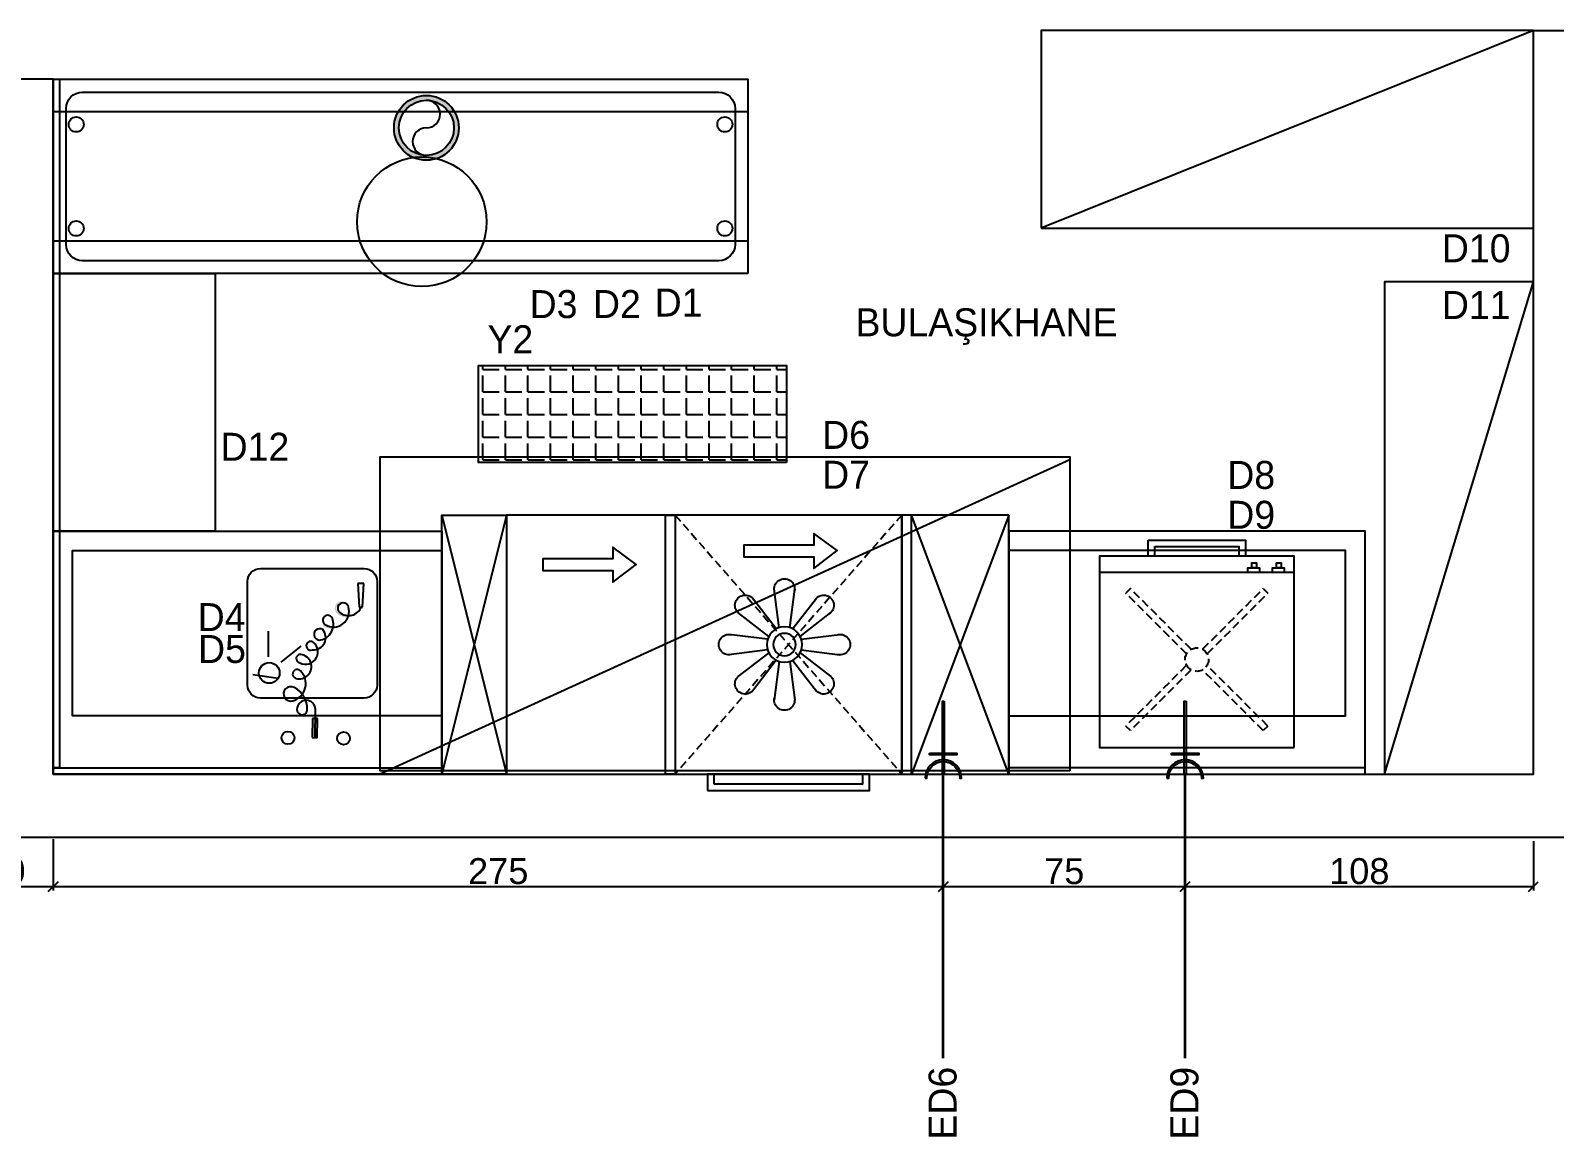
# Model space of a CAD drawing. Header units: millimetres. Extents: x 63882 to 85892, y -58394 to -53173.
# Drawn here: x 69930.7 to 70401.2, y -55481.4 to -55139.9 of the extents above; entities that cross this region are included whole.
import ezdxf
from ezdxf.enums import TextEntityAlignment as Align

# ---------------------------------------------------------------- set-up
doc = ezdxf.new("R2010")
doc.units = ezdxf.units.MM
doc.header["$LTSCALE"] = 5
doc.linetypes.add('DASHED', pattern=[0.75, 0.5, -0.25])
doc.layers.add('ELEKTRİK', color=10, linetype='Continuous')
doc.layers.add('S2000-002 Çizgi', color=7, linetype='Continuous')
doc.layers.add('ELK', color=1, linetype='Continuous', lineweight=35)
doc.styles.get("Standard").update_dxf_attribs({"font": 'arial.ttf'})
doc.styles.add('TAKSİM', font='GOTHIC.TTF', dxfattribs={"height": 20})
doc.dimstyles.new('OLCU50', dxfattribs={"dimtxt": 8, "dimasz": 3, "dimexe": 1.25, "dimexo": 0.625, "dimtad": 1, "dimdec": 0, "dimtxsty": 'Standard', "dimblk": 'OBLIQUE', "dimcen": 2.5, "dimclrd": 256, "dimclre": 251, "dimclrt": 25, "dimadec": 0, "dimazin": 0, "dimtfac": 1, "dimtdec": 0, "dimtmove": 0, "dimatfit": 3, "dimldrblk": 'OBLIQUE', "dimfxl": 1, "dimarcsym": 0})

# ---------------------------------------------------------------- blocks, each defined once
blk = doc.blocks.new('A$C498D45C4')
at = {"layer": 'S2000-002 Çizgi'}
for p, q in [((-5.728215910494328e-07, 84.99999778168421), (29.99999942717841, 4.999997781684215)), ((-5.728215910494328e-07, 4.999997781684215), (29.99999942717841, 84.99999778168421)), ((32.99999942717841, 4.999997781684215), (32.99999942717841, 84.99999778168421)), ((174.9999994271784, 84.99999778168421), (154.9999994271784, 4.999997781684215)), ((154.9999994271784, 84.99999778168421), (174.9999994271784, 4.999997781684215)), ((67.57454163882358, 50.20883247453457), (66.06888875280856, 62.12446692509548)), ((70.89091249940975, 50.20883247453457), (72.39656538542476, 62.1244669250882)), ((66.72203889794764, 49.85571427730611), (59.36107034163433, 59.34599756525131)), ((71.74341524028569, 49.85571427729883), (79.104383796599, 59.34599756524403)), ((64.37701057350205, 47.51068595285324), (54.88672728555684, 54.87165450916655)), ((74.08844356473128, 47.51068595285324), (83.57872685267648, 54.87165450915927)), ((64.0238923762663, 46.6581832119773), (52.1082579257054, 48.16383609799959)), ((74.44156176196702, 46.6581832119773), (86.35719621252792, 48.16383609798504)), ((64.0238923762663, 43.34181235139113), (52.1082579257054, 41.83615946537611)), ((64.37701057350205, 42.48930961051519), (54.88672728555684, 35.12834105420188)), ((74.08844356473128, 42.48930961051519), (83.57872685267648, 35.12834105419461)), ((74.44156176196702, 43.34181235138385), (86.35719621252792, 41.83615946536884)), ((66.72203889794764, 40.14428128606232), (59.36107034163433, 30.65399799811712)), ((67.57454163882358, 39.79116308883385), (66.06888875280856, 27.87552863827295)), ((70.89091249940975, 39.79116308883385), (72.39656538542476, 27.87552863827295)), ((71.74341524028569, 40.14428128606232), (79.104383796599, 30.65399799811712))]:
    blk.add_line(p, q, dxfattribs=at)
at = {"layer": 'S2000-002 Çizgi', "linetype": 'DASHED'}
for p, q in [((32.99999942717841, 84.99999778168421), (102.9999994271784, 4.999997781684215)), ((102.9999994271784, 84.99999778168421), (32.99999942717841, 4.999997781684215))]:
    blk.add_line(p, q, dxfattribs=at)
at = {"layer": 'S2000-002 Çizgi'}
for points in [[(-5.728215910494328e-07, 84.99999778168421), (154.9999994271784, 84.99999778168421), (154.9999994271784, 4.999997781684215), (-5.728215910494328e-07, 4.999997781684215)], [(29.99999942717841, 84.99999778168421), (32.99999942717841, 84.99999778168421), (32.99999942717841, 4.999997781684215), (29.99999942717841, 4.999997781684215)], [(32.99999942717841, 84.99999778168421), (102.9999994271784, 84.99999778168421), (102.9999994271784, 4.999997781684215), (32.99999942717841, 4.999997781684215)], [(105.9999994271784, 84.99999778168421), (102.9999994271784, 84.99999778168421), (102.9999994271784, 4.999997781684215), (105.9999994271784, 4.999997781684215)], [(154.9999994271784, 4.999997781684215), (174.9999994271784, 4.999997781684215), (174.9999994271784, 84.99999778168421), (154.9999994271784, 84.99999778168421)], [(81.72593170696928, 75.73697861121764), (81.72593170696928, 75.73697861121764), (81.72593170696928, 72.13697861121182), (60.12593170696346, 72.13697861121182), (60.12593170696346, 68.53697861121327), (52.92593170696637, 74.06301937085664), (60.12593170696346, 79.3369786112089), (60.12593170696346, 75.73697861121036)], [(143.805091726259, 71.43329191198427), (143.805091726259, 71.43329191198427), (143.805091726259, 67.83329191198573), (122.2050917262677, 67.83329191197845), (122.2050917262677, 64.2332919119799), (115.0050917262706, 69.75933267162327), (122.2050917262677, 75.03329191198281), (122.2050917262677, 71.43329191198427)], [(92.99999942717841, -2.218315785285085e-06), (42.99999942717841, -2.218315785285085e-06), (42.99999942717841, 4.999997781684215), (92.99999942717841, 4.999997781684215)], [(90.99999942717841, 1.999997781684215), (44.99999942717841, 1.999997781684215), (44.99999942717841, 4.999997781684215), (90.99999942717841, 4.999997781684215)]]:
    blk.add_lwpolyline(points, close=True, dxfattribs=at)
for radius in [5.466400806626552, 3.466400806626552]:
    blk.add_circle((69.23272706911666, 44.99999778168421), radius, dxfattribs=at)
for centre, start, end in [((69.23272706911666, 62.12446692509548), 348.3193921828116, 191.6806078171885), ((57.12389881358831, 57.10882603720529), 33.31939218279513, 236.6806078172048), ((81.34155532464501, 57.10882603720529), 303.3193921830241, 146.6806078172049), ((52.1082579257054, 44.99999778168421), 78.31939218321976, 281.6806078176812), ((86.35719621252792, 44.99999778168421), 258.3193921832197, 101.6806078176811), ((57.12389881358831, 32.89116952616314), 123.3193921830241, 326.6806078172049), ((81.34155532464501, 32.89116952615586), 213.3193921827951, 56.68060781720488), ((69.23272706911666, 27.87552863827295), 168.3193921828115, 11.68060781718849)]:
    blk.add_arc(centre, 3.163838316309011, start, end, dxfattribs=at)
blk = doc.blocks.new('A$C521B02A0')
at = {"layer": 'S2000-002 Çizgi'}
blk.add_line((6.645013539604406, 9.999989333815392), (10.64030204325354, 9.999989333815392), dxfattribs=at)
for points in [[(1.35396039695e-05, 63.99998933381539), (1.35396039695e-05, 9.999989333815392), (60.00001353960397, 9.999989333815392), (60.00001353960397, 63.99998933381539)], [(1.35396039695e-05, 63.99998933381539), (1.35396039695e-05, 4.999989333815392), (60.00001353960397, 4.999989333815392), (60.00001353960397, 63.99998933381539)], [(3.000013539603969, 9.999989333815392), (6.645013539604406, 9.999989333815392), (6.645013539604406, 8.541989333816673), (3.000013539603969, 8.541989333816673)], [(10.64030204325354, 9.999989333815392), (14.28530204325397, 9.999989333815392), (14.28530204325397, 8.541989333816673), (10.64030204325354, 8.541989333816673)], [(3.967120478631842, 8.541989333816673), (5.425120478632379, 8.541989333816673), (5.425120478632379, 7.083989333817952), (3.967120478631842, 7.083989333817952)], [(11.60740898228141, 8.541989333816673), (13.06540898228195, 8.541989333816673), (13.06540898228195, 7.083989333817952), (11.60740898228141, 7.083989333817952)], [(45.00001353960397, -1.06661846075e-05), (15.00001353960397, -1.06661846075e-05), (15.00001353960397, 4.999989333815392), (45.00001353960397, 4.999989333815392)], [(43.00001353960396, 1.999989333815392), (17.00001353960397, 1.999989333815392), (17.00001353960397, 4.999989333815392), (43.00001353960396, 4.999989333815392)]]:
    blk.add_lwpolyline(points, close=True, dxfattribs=at)
at = {"layer": 'S2000-002 Çizgi', "linetype": 'DASHED'}
for points in [[(8.079703322820933, 57.4220262656927), (9.493916885194265, 58.83623982806603)], [(8.079703322820933, 57.4220262656927), (26.82745726976191, 38.67427231875264)], [(9.493916885194265, 58.83623982806603), (28.24167083213524, 40.08848588112414)], [(31.85775396266036, 40.18788359671272), (50.50611019401367, 58.83623982806603)], [(33.27196752503279, 38.77367003433938), (51.92032375638699, 57.4220262656927)], [(50.50611019401367, 58.83623982806603), (51.92032375638699, 57.4220262656927)], [(26.72805955417425, 35.05818918822661), (8.079703322820933, 16.40983295687329)], [(28.14227311654759, 33.64397562585327), (9.493916885194265, 14.99561939449995)], [(31.7583562470727, 33.74337334144184), (50.50611019401367, 14.99561939449995)], [(33.17256980944512, 35.15758690381517), (51.92032375638699, 16.40983295687329)], [(9.493916885194265, 14.99561939449995), (8.079703322820933, 16.40983295687329)], [(50.50611019401367, 14.99561939449995), (51.92032375638699, 16.40983295687329)]]:
    blk.add_lwpolyline(points, dxfattribs=at)
blk.add_circle((30.00001353960397, 36.91592961128299), 3.627241701654384, dxfattribs=at)
blk = doc.blocks.new('A$C601334F7')
at = {"layer": 'S2000-002 Çizgi'}
h = blk.add_hatch(color=256, dxfattribs=at)
edge = h.paths.add_edge_path()
edge.add_arc((115.2254968681664, 61.50167819304625), 10, 0, 360)
edge = h.paths.add_edge_path(flags=16)
edge.add_arc((115.2254968681664, 61.50167819304625), 8.5, 0, 360)
for centre, radius in [((7.131618636485655, 62.55059360081214), 2.319942229078151), ((207.3775544173259, 62.55059360082669), 2.319942229078151), ((113.8134055509436, 32.51412679693021), 20), ((7.131618636485655, 30.45276278528036), 2.319942229078151), ((207.3775544173259, 30.45276278528036), 2.319942229078151)]:
    blk.add_circle(centre, radius)
for points in [[(214.5091810537997, 16.50167819304625), (-7.99997360445559e-06, 16.50167819304625), (-7.99997360445559e-06, 76.50167819304625), (214.5091810537997, 76.50167819304625)], [(214.5091810537997, 26.50167819304625), (-7.99997360445559e-06, 26.50167819304625), (-7.99997360445559e-06, 66.50167819304625), (214.5091810537997, 66.50167819304625)]]:
    blk.add_lwpolyline(points, close=True, dxfattribs=at)
blk.add_lwpolyline([(205.5091810537997, 20.50167819304625), (8.999992000026396, 20.50167819304625, -0.4142135623730951), (3.999992000026396, 25.50167819304625), (3.999992000026396, 67.50167819304625, -0.4142135623730951), (8.999992000026396, 72.50167819304625), (205.5091810537997, 72.50167819304625, -0.4142135623730951), (210.5091810537997, 67.50167819304625), (210.5091810537997, 25.50167819304625, -0.4142135623730951)], format="xyb", close=True, dxfattribs=at)
for radius in [10, 8.5]:
    blk.add_circle((115.2254968681664, 61.50167819304625), radius, dxfattribs=at)
for centre, start, end in [((115.2254968681664, 65.75167819304625), 270, 90), ((115.2254968681664, 57.25167819304625), 90, 270)]:
    blk.add_arc(centre, 4.25, start, end, dxfattribs=at)
at = {"style": 'TAKSİM'}
for s, p in [('D3', (154.4835601775121, 2.774406559146883)), ('D2', (174.0321230163972, 2.805721004937368)), ('D1', (193.0788083360385, 3.255712873673474))]:
    blk.add_text(s, height=8.64, dxfattribs=at).set_placement(p, align=Align.CENTER)
blk = doc.blocks.new('A$C7BE05278')
at = {"layer": 'S2000-002 Çizgi'}
h = blk.add_hatch(color=256, dxfattribs=at)
h.paths.add_polyline_path([(4.65492532542612, 9.898020504060694, -0.0254540388138724), (4.812879836260435, 10.41693911079756, 0.2780631643644909), (0.7747914160390792, 7.51797879763626), (1.234198395288331, 7.32063334565737, -0.265674594482287)])
h.paths.add_polyline_path([(5.353358682546058, 10.42993756238593, 0.0280936702696383), (4.812879836260435, 10.41693911079756, 0.0254540388138724), (4.65492532542612, 9.898020504060694, -0.0306092462859367), (5.181602026086694, 9.932388311858176, -0.0272591832210282)])
h.paths.add_polyline_path([(5.353358682546058, 10.42993756238593, 0.0272591832210282), (5.181602026086694, 9.932388311858176, -0.171750561192016), (7.899726513819588, 8.982432861739197), (7.899729735640903, 8.982430275491424), (7.899729401836339, 8.982430543446297, -1.347304958902413), (5.221877083569778, 7.148029008417778, -0.1472281063571507), (5.181602026086694, 9.932388311858176, 0.0306092462859367), (4.65492532542612, 9.898020504060694, 0.1387307607989161), (4.745227610351321, 6.997014837954793, 1.34730583943699), (8.212723477333382, 9.372346827678484, 0.1624762197968141)])
h.paths.add_polyline_path([(12.45762094412384, 12.65917178367999), (12.7298647963762, 13.07855619553947, 0.4831156493620084), (4.812879836260435, 10.41693911079756, -0.0280936702696383), (5.353358682546058, 10.42993756238593, -0.4706805542903976)])
for p, q in [((14.40235150171065, 47.58086184750027), (14.34350851271938, 41.66608065156107)), ((14.40235150171065, 47.58086184750027), (14.34350851271938, 41.66608065156107)), ((15.95783050593491, 47.56538722030972), (14.40235150171065, 47.58086184750027)), ((15.95783050593491, 47.56538722030972), (14.40235150171065, 47.58086184750027)), ((15.05397453925979, 47.56342329952031), (14.96802282848966, 38.92372685754617)), ((15.89898751694363, 41.65060602437051), (15.95783050593491, 47.56538722030972)), ((15.89898751694363, 41.65060602437051), (15.95783050593491, 47.56538722030972)), ((14.34350851271938, 41.66608065156107), (15.89898751694363, 41.65060602437051)), ((14.34350851271938, 41.66608065156107), (15.89898751694363, 41.65060602437051)), ((0.471635994242206, 7.325071192618452), (9.4769175121e-06, 0.0185255322094236)), ((0.471635994242206, 7.325071192618452), (9.4769175121e-06, 0.0185255322094236)), ((1.535373552274904, 7.314488637601698), (0.471635994242206, 7.325071192618452)), ((1.535373552274904, 7.314488637601698), (0.471635994242206, 7.325071192618452)), ((1.861543294268813, 6.1296668719e-06), (1.535373552274904, 7.314488637601698)), ((1.861543294268813, 6.1296668719e-06), (1.535373552274904, 7.314488637601698)), ((9.4769175121e-06, 0.0185255322094236), (1.861543294268813, 6.1296668719e-06))]:
    blk.add_line(p, q, dxfattribs=at)
for centre in [(6.314589084258841, 47.78329982142714), (23.46730341442798, 47.61265665694464)]:
    blk.add_circle(centre, 1.993874977281848, dxfattribs=at)
for centre, radius, start, end in [((17.82680986622336, 38.89528631703979), 2.858928504083036, 179.4300137922993, 359.4300137922993), ((25.12949267821341, 38.82263583850546), 7.635478373126423, 179.4300137922993, 242.0345847360836), ((19.08999451502632, 38.88271956978042), 1.595681346909055, 359.4300137922993, 179.4300137922993), ((23.49082631873057, 30.87532891503679), 5.527892281424153, 105.7663214360119, 225.7833022096344), ((22.59485810685442, 34.04873204564956), 2.230431672701925, 242.0345847360836, 105.7663214360119), ((20.00265972198554, 25.62346279921712), 3.799618576710263, 74.94982581877468, 261.676276722932), ((20.62206227895422, 27.92703372511642), 1.414225833737619, 225.7833022096251, 74.94982581877468), ((18.06809985253994, 21.07761661258246), 3.832238507482824, 52.40891607280108, 229.1111938374276), ((19.63543381116801, 23.1134965293395), 1.262930668137685, 261.676276722919, 52.40891607280108), ((15.58606062344461, 16.67745475712672), 3.769138441851062, 86.01564200185838, 220.6772142536101), ((16.4536987744907, 19.21316511866189), 1.36597205513279, 229.1111938374374, 116.3243312398787), ((14.42075435163315, 12.55902078819417), 4.976371051418456, 103.1198648412354, 200.7742766455444), ((13.69040291559258, 15.69259721900789), 1.758807614922346, 236.8087816260012, 103.1198648412354), ((4.787944316811717, 5.590785390297241), 4.314801899373919, 51.24500499218345, 156.7533020701397), ((9.416469617796793, 8.58028023542829), 4.830957637394316, 57.01033789900134, 197.5794707896074), ((11.20815072166442, 11.34031731163077), 1.540376254117541, 200.7742766455201, 57.01033789900134), ((6.427540017452201, 7.633314489045005), 1.695603705118359, 197.5794707896074, 51.24500499219361)]:
    blk.add_arc(centre, radius, start, end, dxfattribs=at)
blk.add_solid([(15.89898751694363, 41.65060602437051), (14.34350851271938, 41.66608065156107), (15.95783050593491, 47.56538722030972), (14.40235150171065, 47.58086184750027)], dxfattribs=at)
blk = doc.blocks.new('A$C50025146')
at = {"layer": 'ELEKTRİK'}
for points in [[(16.0258407970905, 9.846670621633166), (16.5885051934838, 9.846670621633166), (16.5885051934838, 1.406704675742731), (16.0258407970905, 1.406704675742731)], [(6.940050297998823e-05, 5.345355450490388), (6.940050297998823e-05, 5.908019846885509), (22.50664525620232, 5.908019846885509), (22.50664525620232, 5.345355450490388)]]:
    blk.add_hatch(color=256, dxfattribs=at).paths.add_polyline_path(points)
h = blk.add_hatch(color=256, dxfattribs=at)
edge = h.paths.add_edge_path()
edge.add_line((23.70435837441619, 11.25333161261187), (23.70435837441619, 10.69066721622039))
edge.add_ellipse((23.70435837441619, 5.626687648689767), major_axis=(3.580774291992597, -3.580774291992606), ratio=0.9999999999999413, start_angle=134.9999999999983, end_angle=314.9999999999983)
edge.add_line((23.70435837441619, 0.5627080811555061), (23.70435837441619, 4.368476402305532e-05))
edge.add_ellipse((23.70435837441619, 5.626687648689767), major_axis=(3.978638102213783, 3.978638102213774), ratio=0.9999999999999128, start_angle=45.0000000000025, end_angle=225.0000000000025, ccw=False)
for points, elevation in [([(16.0258407970905, 1.406704675742731), (16.0258407970905, 9.846670621633166), (16.5885051934838, 9.846670621633166), (16.5885051934838, 1.406704675742731)], 4.791194770819646e-08), ([(6.940050297998823e-05, 5.908019846885509), (22.50664525620232, 5.908019846885509), (22.50664525620232, 5.345355450490388), (6.940050297998823e-05, 5.345355450490388)], 4.794507297291503e-08)]:
    blk.add_lwpolyline(points, close=True, dxfattribs=dict(at, elevation=elevation))
at = {"layer": 'ELEKTRİK', "elevation": 4.798666618537076e-08}
blk.add_lwpolyline([(23.70435837441437, 4.368476402305532e-05), (23.70435837441619, 0.5627080811555061, -0.9999999999999944), (23.70435837441619, 10.69066721622039), (23.70435837441619, 11.25333161261187, 0.9999999999999944)], format="xyb", close=True, dxfattribs=at)
blk = doc.blocks.new('_Oblique')
at = {"color": 0, "linetype": 'ByBlock', "lineweight": -2}
blk.add_line((-0.5, -0.5), (0.5, 0.5), dxfattribs=at)
blk = doc.blocks.new('*D109')
at = {"color": 251, "lineweight": -2, "ltscale": 5, "transparency": 16777216}
for p, q in [((69908.19010668408, -55389.57484068835), (69908.19010668408, -55405.44866032058)), ((69937.69010668408, -55389.57484068835), (69937.69010668408, -55405.44866032058))]:
    blk.add_line(p, q, dxfattribs=at)
at = {"lineweight": -2, "ltscale": 5, "transparency": 16777216}
blk.add_line((69908.19010668408, -55404.19866032058), (69937.69010668408, -55404.19866032058), dxfattribs=at)
at = {"layer": 'Defpoints', "color": 0, "ltscale": 5, "transparency": 16777216}
for p in [(69908.19010668408, -55388.94984068835), (69937.69010668408, -55388.94984068835), (69937.69010668408, -55404.19866032058)]:
    blk.add_point(p, dxfattribs=at)
at = {"lineweight": -2, "ltscale": 5, "transparency": 16777216, "xscale": 3, "yscale": 3, "zscale": 3, "rotation": 180}
blk.add_blockref('_Oblique', (69908.19010668408, -55404.19866032058), dxfattribs=at)
at = {"lineweight": -2, "ltscale": 5, "transparency": 16777216, "xscale": 3, "yscale": 3, "zscale": 3}
blk.add_blockref('_Oblique', (69937.69010668408, -55404.19866032058), dxfattribs=at)
at = {"color": 25, "ltscale": 5, "transparency": 16777216, "insert": (69922.94010668408, -55399.48634790585), "char_height": 8, "attachment_point": 5}
blk.add_mtext('30', dxfattribs=at)
blk = doc.blocks.new('*D110')
at = {"color": 251, "lineweight": -2, "ltscale": 5, "transparency": 16777216}
for p, q in [((69937.69010668408, -55389.57484068835), (69937.69010668408, -55405.44866032058)), ((70212.49529947012, -55389.57484068835), (70212.49529947012, -55405.44866032058))]:
    blk.add_line(p, q, dxfattribs=at)
at = {"lineweight": -2, "ltscale": 5, "transparency": 16777216}
blk.add_line((69937.69010668408, -55404.19866032058), (70212.49529947012, -55404.19866032058), dxfattribs=at)
at = {"layer": 'Defpoints', "color": 0, "ltscale": 5, "transparency": 16777216}
for p in [(69937.69010668408, -55388.94984068835), (70212.49529947012, -55388.94984068835), (70212.49529947012, -55404.19866032058)]:
    blk.add_point(p, dxfattribs=at)
at = {"lineweight": -2, "ltscale": 5, "transparency": 16777216, "xscale": 3, "yscale": 3, "zscale": 3, "rotation": 180}
blk.add_blockref('_Oblique', (69937.69010668408, -55404.19866032058), dxfattribs=at)
at = {"lineweight": -2, "ltscale": 5, "transparency": 16777216, "xscale": 3, "yscale": 3, "zscale": 3}
blk.add_blockref('_Oblique', (70212.49529947012, -55404.19866032058), dxfattribs=at)
at = {"color": 25, "ltscale": 5, "transparency": 16777216, "insert": (70075.0927030771, -55399.48907641881), "char_height": 8, "attachment_point": 5}
blk.add_mtext('275', dxfattribs=at)
blk = doc.blocks.new('*D111')
at = {"color": 251, "lineweight": -2, "ltscale": 5, "transparency": 16777216}
for p, q in [((70212.49529947012, -55389.57484068835), (70212.49529947012, -55405.44866032058)), ((70287.14630306017, -55389.57484068835), (70287.14630306017, -55405.44866032058))]:
    blk.add_line(p, q, dxfattribs=at)
at = {"lineweight": -2, "ltscale": 5, "transparency": 16777216}
blk.add_line((70212.49529947012, -55404.19866032058), (70287.14630306017, -55404.19866032058), dxfattribs=at)
at = {"layer": 'Defpoints', "color": 0, "ltscale": 5, "transparency": 16777216}
for p in [(70212.49529947012, -55388.94984068835), (70287.14630306017, -55388.94984068835), (70287.14630306017, -55404.19866032058)]:
    blk.add_point(p, dxfattribs=at)
at = {"lineweight": -2, "ltscale": 5, "transparency": 16777216, "xscale": 3, "yscale": 3, "zscale": 3, "rotation": 180}
blk.add_blockref('_Oblique', (70212.49529947012, -55404.19866032058), dxfattribs=at)
at = {"lineweight": -2, "ltscale": 5, "transparency": 16777216, "xscale": 3, "yscale": 3, "zscale": 3}
blk.add_blockref('_Oblique', (70287.14630306017, -55404.19866032058), dxfattribs=at)
at = {"color": 25, "ltscale": 5, "transparency": 16777216, "insert": (70249.82080126514, -55399.50544749657), "char_height": 8, "attachment_point": 5}
blk.add_mtext('75', dxfattribs=at)
blk = doc.blocks.new('*D112')
at = {"color": 251, "lineweight": -2, "ltscale": 5, "transparency": 16777216}
for p, q in [((70287.14630306017, -55389.57484068835), (70287.14630306017, -55405.44866032058)), ((70394.69010668408, -55390.19984068835), (70394.69010668408, -55405.44866032058))]:
    blk.add_line(p, q, dxfattribs=at)
at = {"lineweight": -2, "ltscale": 5, "transparency": 16777216}
blk.add_line((70287.14630306017, -55404.19866032058), (70394.69010668408, -55404.19866032058), dxfattribs=at)
at = {"layer": 'Defpoints', "color": 0, "ltscale": 5, "transparency": 16777216}
for p in [(70287.14630306017, -55388.94984068835), (70394.69010668408, -55389.57484068835), (70394.69010668408, -55404.19866032058)]:
    blk.add_point(p, dxfattribs=at)
at = {"lineweight": -2, "ltscale": 5, "transparency": 16777216, "xscale": 3, "yscale": 3, "zscale": 3, "rotation": 180}
blk.add_blockref('_Oblique', (70287.14630306017, -55404.19866032058), dxfattribs=at)
at = {"lineweight": -2, "ltscale": 5, "transparency": 16777216, "xscale": 3, "yscale": 3, "zscale": 3}
blk.add_blockref('_Oblique', (70394.69010668408, -55404.19866032058), dxfattribs=at)
at = {"color": 25, "ltscale": 5, "transparency": 16777216, "insert": (70340.91820487213, -55399.48907641881), "char_height": 8, "attachment_point": 5}
blk.add_mtext('108', dxfattribs=at)

msp = doc.modelspace()

# ---------------------------------------------------------------- hatches: boundary and pattern name
h = msp.add_hatch()
h.set_pattern_fill('ANGLE', color=256)
h.set_pattern_definition([(0, (5340.31322275204, -4121.343857024374), (0, 6.985), [5.08, -1.905]), (90, (5340.31322275204, -4121.343857024374), (-6.985, 4.277078946022131e-16), [5.08, -1.905])])
h.paths.add_polyline_path([(70164.04613972953, -55273.32532555429), (70164.04613972953, -55243.32532555429), (70069.04613972953, -55243.32532555429), (70069.04613972953, -55273.32532555429)])

# ---------------------------------------------------------------- linework, layer by layer
for p, q in [((70394.69010668408, -55139.94588501011), (70242.69010668408, -55200.94588501011)), ((70394.69010668408, -55369.51234068835), (70394.69010668408, -55139.94588501011)), ((70394.69010668408, -55139.94588501011), (70407.69010668408, -55139.94588501011)), ((69937.69010668408, -55155.00315163458), (69925.19010668408, -55155.00315163458)), ((69937.69010668408, -55155.00315163458), (69937.69010668408, -55369.51234068835)), ((70251.60534205458, -55272.51234068835), (70038.69023547128, -55369.51234068835)), ((69937.69010668408, -55369.51234068835), (70394.69010668408, -55369.51234068835)), ((68949.75538010242, -55388.94984068835), (70407.69010668408, -55388.94984068835))]:
    msp.add_line(p, q)
at = {"ltscale": 5}
for p, q in [((69937.6900986841, -55215.00315163458), (69977.6900986841, -55215.00315163458)), ((69937.69010668408, -55215.00315163458), (69987.69010668408, -55215.00315163458)), ((69987.69009375242, -55215.00315435466), (69987.69009375242, -55294.51234521523)), ((70348.69010668408, -55369.51234068835), (70394.69010668408, -55217.51234068835))]:
    msp.add_line(p, q, dxfattribs=at)
for points in [[(70242.69010668408, -55200.94588501011), (70394.69010668408, -55200.94588501011), (70394.69010668408, -55139.94588501011), (70242.69010668408, -55139.94588501011)], [(70164.04613972953, -55273.32532555429), (70069.04613972953, -55273.32532555429), (70069.04613972953, -55243.32532555429), (70164.04613972953, -55243.32532555429)], [(70251.60534205458, -55368.51234249514), (70038.69023547128, -55368.51234249514), (70038.69023547128, -55271.51234249514), (70251.60534205458, -55271.51234249514)]]:
    msp.add_lwpolyline(points, close=True)
for points in [[(69939.69010668408, -55215.00315163458), (69937.6900986841, -55215.00315163458), (69937.6900986841, -55155.00315163458), (69939.69010668408, -55155.00315163458)], [(69939.69010668408, -55294.51234249514), (69937.6900986841, -55294.51234249514), (69937.6900986841, -55215.00315163458), (69939.69010668408, -55215.00315163458)], [(69987.69009375242, -55294.51234521523), (69937.69010175239, -55294.51234521523), (69937.69010175239, -55215.00315435466), (69987.69009375242, -55215.00315435466)], [(70348.69010668408, -55369.51234068835), (70394.69010668408, -55369.51234068835), (70394.69010668408, -55217.51234068835), (70348.69010668408, -55217.51234068835)], [(69939.69010668408, -55367.51234249514), (69937.69010975237, -55367.51234249514), (69937.69010975237, -55294.51234521523), (69939.69010668408, -55294.51234521523)]]:
    msp.add_lwpolyline(points, close=True, dxfattribs=at)
at = {"layer": 'ELK', "color": 1}
for p, q in [((70212.49529947015, -55457.20248707055), (70212.49529947012, -55369.51234068835)), ((70287.1463030602, -55457.20248707055), (70287.14630306017, -55369.51234068835))]:
    msp.add_line(p, q, dxfattribs=at)
at = {"layer": 'S2000-002 Çizgi'}
for p, q in [((70004.20894813433, -55333.30216393158), (70004.20894813433, -55325.41160690146)), ((70008.11760308554, -55334.96524230882), (70014.21529065528, -55329.95733890047)), ((69999.34778587606, -55338.77448450732), (70007.15949891461, -55339.88715231433))]:
    msp.add_line(p, q, dxfattribs=at)
for points in [[(70057.69010975237, -55369.51234249514), (69937.69010975237, -55369.51234249514), (69937.69010975237, -55294.51234249514), (70057.69010975237, -55294.51234249514)], [(70232.69010975237, -55369.51234068835), (70342.69010975237, -55369.51234068835), (70342.69010975237, -55294.51234068836), (70232.69010975237, -55294.51234068835)], [(70057.69010975237, -55351.51234249514), (69943.69010975237, -55351.51234249514), (69943.69010975237, -55300.51234249514), (70057.69010975237, -55300.51234249514)], [(70232.69010975237, -55351.51234068835), (70336.69010975237, -55351.51234068836), (70336.69010975237, -55300.51234068836), (70232.69010975237, -55300.51234068835)], [(70057.69010975237, -55369.51234249514), (69937.69010975237, -55369.51234249514), (69937.69010975237, -55367.51234249514), (70057.69010975237, -55367.51234249514)], [(70232.69010975237, -55369.51234068835), (70342.69010975237, -55369.51234068835), (70342.69010975237, -55367.51234068835), (70232.69010975237, -55367.51234068835)]]:
    msp.add_lwpolyline(points, close=True, dxfattribs=at)
msp.add_lwpolyline([(70001.69010975237, -55306.01234249514), (70033.69010975237, -55306.01234249514, -0.4142135623730951), (70037.69010975237, -55310.01234249514), (70037.69010975237, -55342.01234249514, -0.4142135623730951), (70033.69010975237, -55346.01234249514), (70001.69010975237, -55346.01234249514, -0.4142135623730951), (69997.69010975237, -55342.01234249514), (69997.69010975237, -55310.01234249514, -0.4142135623730951)], format="xyb", close=True, dxfattribs=at)
msp.add_circle((70004.40431777472, -55338.26769905548), 3.187919533039348, dxfattribs=at)

# ---------------------------------------------------------------- block references
at = {"ltscale": 5}
msp.add_blockref('A$C601334F7', (69937.69010668408, -55231.50482982762), dxfattribs=at)
at = {"xscale": -1}
msp.add_blockref('A$C498D45C4', (70232.69010917954, -55374.51233847003), dxfattribs=at)
at = {"layer": 'ELEKTRİK', "rotation": 270}
for p in [(70206.86861182144, -55347.00569543213, -4.794507297291816e-08), (70281.5196154115, -55347.00569543213, -4.794507297291816e-08)]:
    msp.add_blockref('A$C50025146', p, dxfattribs=at)
at = {"layer": 'S2000-002 Çizgi'}
for name, p, rotation in [('A$C521B02A0', (70320.76519594922, -55297.22963126446), 179.9999999999885), ('A$C7BE05278', (70033.6479402583, -55310.67498150768), 180)]:
    msp.add_blockref(name, p, dxfattribs=dict(at, rotation=rotation))

# ---------------------------------------------------------------- texts
at = {"style": 'TAKSİM'}
for s, p in [('D10', (70377.00746496415, -55211.50030784131)), ('D11', (70377.00746496415, -55228.99764830975)), ('BULAŞIKHANE', (70225.82423671035, -55234.35014485967)), ('Y2', (70078.83037747513, -55239.58043778189)), ('D12', (69999.98070484897, -55272.76743883912)), ('D6', (70182.46942575165, -55269.0962307136)), ('D7', (70182.46942575165, -55281.39726430502)), ('D8', (70307.55222506271, -55281.46341609821)), ('D9', (70307.55222506271, -55293.76444968963)), ('D4', (69989.68610983339, -55325.3336942473)), ('D5', (69989.80683087684, -55335.19382433649))]:
    msp.add_text(s, height=8.64, dxfattribs=at).set_placement(p, align=Align.CENTER)
at = {"layer": 'ELK', "color": 1, "style": 'TAKSİM'}
for s, p in [('ED6', (70216.58873320461, -55471.07363171264)), ('ED9', (70291.23973679467, -55471.07363171264))]:
    msp.add_text(s, height=8.64, rotation=90, dxfattribs=at).set_placement(p, align=Align.CENTER)

# ---------------------------------------------------------------- dimensions: what is measured, and where the dimension line sits
at = {"ltscale": 5}
for base, p1, p2, picture, middle in [((69937.69010668408, -55404.19866032058), (69908.19010668408, -55388.94984068835), (69937.69010668408, -55388.94984068835), '*D109', (69922.94010668408, -55399.48634790585)), ((70212.49529947012, -55404.19866032058), (69937.69010668408, -55388.94984068835), (70212.49529947012, -55388.94984068835), '*D110', (70075.0927030771, -55399.48907641881)), ((70287.14630306017, -55404.19866032058), (70212.49529947012, -55388.94984068835), (70287.14630306017, -55388.94984068835), '*D111', (70249.82080126514, -55399.50544749657)), ((70394.69010668408, -55404.19866032058), (70287.14630306017, -55388.94984068835), (70394.69010668408, -55389.57484068835), '*D112', (70340.91820487213, -55399.48907641881))]:
    dim = msp.add_linear_dim(base=base, p1=p1, p2=p2, dimstyle='OLCU50', override={"dimtmove": 1}, dxfattribs=at)
    dim.commit()
    dim.dimension.update_dxf_attribs({"geometry": picture, "text_midpoint": middle})

doc.saveas('drawing.dxf')
